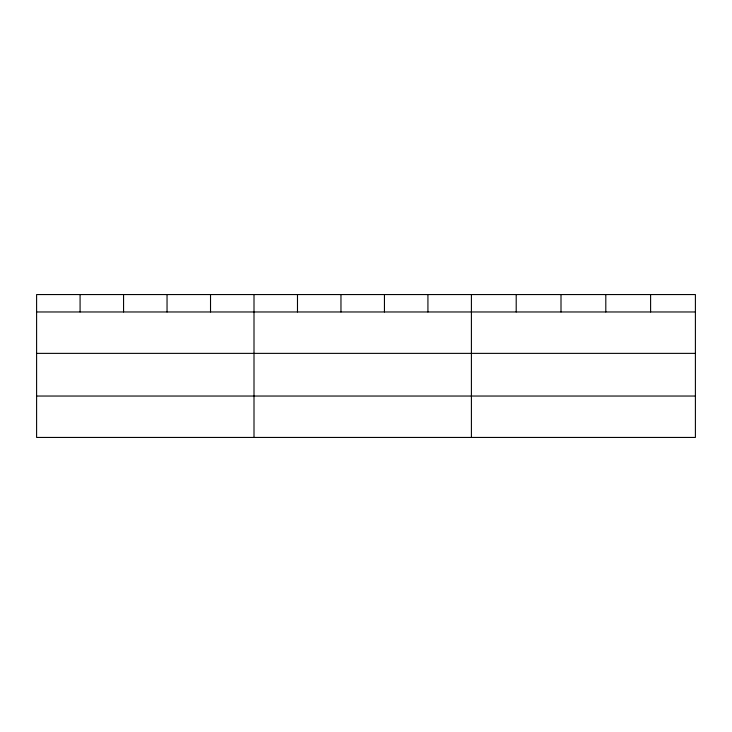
<?xml version="1.0" encoding="UTF-8"?>
<svg xmlns="http://www.w3.org/2000/svg" width="732" height="732" viewBox="0 0 732 732"><rect width="100%" height="100%" fill="white"/><g stroke="black" fill="none" stroke-linecap="round" stroke-linejoin="round"><path stroke-width="1.1" d="M695.4 353.373L695.4 294.557L36.6 294.557L36.6 437.443L695.4 437.443L695.4 353.373L36.6 353.373M36.6 311.969L695.4 311.969M36.6 396.039L695.4 396.039M650.602 294.557L650.602 311.969M605.803 294.557L605.803 311.969M561.005 294.557L561.005 311.969M516.206 294.557L516.206 311.969M471.408 294.557L471.408 437.443M427.927 294.557L427.927 311.969M384.446 294.557L384.446 311.969M340.966 294.557L340.966 311.969M297.485 294.557L297.485 311.969M254.004 294.557L254.004 437.443M210.523 294.557L210.523 311.969M167.042 294.557L167.042 311.969M123.562 294.557L123.562 311.969M80.081 294.557L80.081 311.969"/></g></svg>
